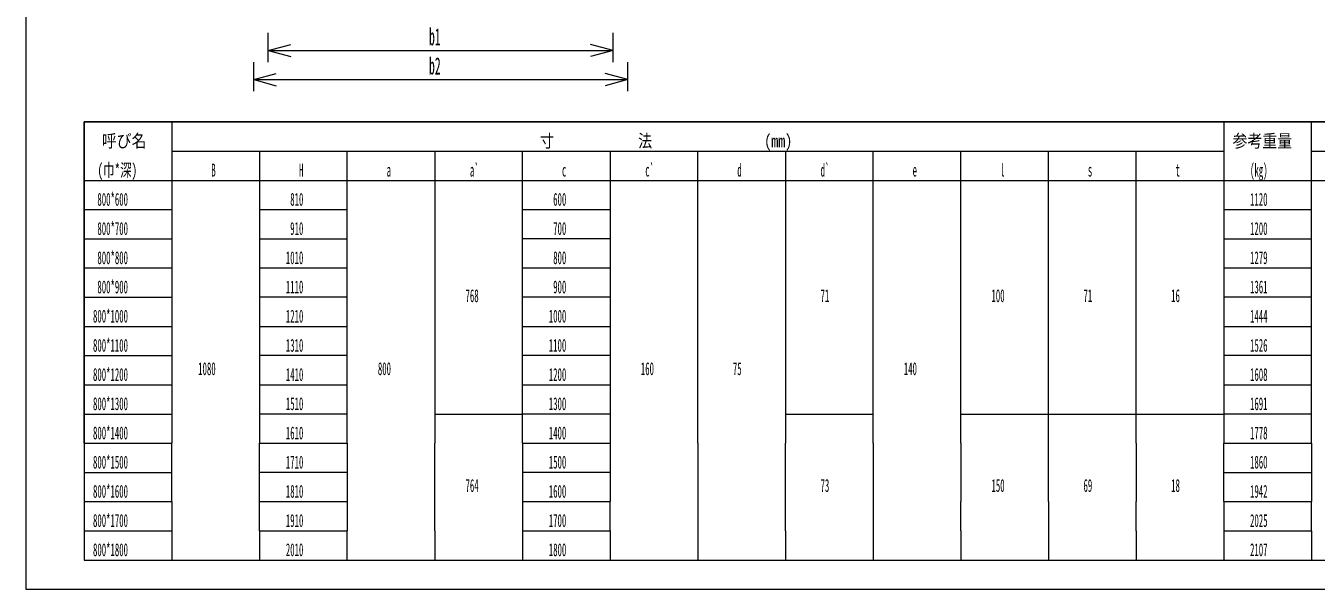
# Model space of a CAD drawing. Units: millimetres on the paper. Extents: x 26 to 772, y 19 to 550.
# Drawn here: x 25.5 to 467.1, y 19 to 211.9 of the extents above; entities that cross this region are included whole.
import ezdxf
from ezdxf.enums import TextEntityAlignment as Align

# ---------------------------------------------------------------- set-up
doc = ezdxf.new("R2010")
doc.units = ezdxf.units.MM
doc.layers.add('1', color=7, linetype='Continuous', lineweight=18)
doc.styles.add('ＭＳ ゴシック', font='')
doc.styles.get('ＭＳ ゴシック').set_extended_font_data('MS Gothic')

msp = doc.modelspace()

# ---------------------------------------------------------------- linework, layer by layer
at = {"layer": '1'}
for p, q in [((25.5, 550), (25.5, 19)), ((108.5, 199.5), (108.5, 209.5)), ((226.5, 199.5), (226.5, 209.5)), ((108.5, 203.5), (116.227, 205.571)), ((108.5, 203.5), (226.5, 203.5)), ((108.5, 203.5), (116.227, 201.429)), ((226.5, 203.5), (218.773, 205.571)), ((226.5, 203.5), (218.773, 201.429)), ((103.5, 189.5), (103.5, 199.5)), ((231.5, 189.5), (231.5, 199.5)), ((103.5, 193.5), (111.227, 195.571)), ((231.5, 193.5), (223.773, 195.571)), ((103.5, 193.5), (231.5, 193.5)), ((103.5, 193.5), (111.227, 191.429)), ((231.5, 193.5), (223.773, 191.429)), ((45.5, 179), (585.5, 179)), ((45.5, 69), (45.5, 179)), ((45.5, 179), (45.5, 29)), ((585.5, 179), (45.5, 179)), ((75.5, 179), (75.5, 69)), ((75.5, 179), (75.5, 69)), ((435.5, 179), (435.5, 69)), ((465.5, 69), (465.5, 179)), ((75.5, 169), (435.5, 169)), ((105.5, 169), (105.5, 69)), ((135.5, 69), (135.5, 169)), ((165.5, 169), (165.5, 69)), ((195.5, 69), (195.5, 169)), ((225.5, 169), (225.5, 69)), ((255.5, 69), (255.5, 169)), ((285.5, 169), (285.5, 69)), ((315.5, 69), (315.5, 169)), ((345.5, 69), (345.5, 169)), ((375.5, 69), (375.5, 169)), ((405.5, 69), (405.5, 169)), ((465.5, 169), (525.5, 169)), ((45.5, 159), (585.5, 159)), ((45.5, 159), (585.5, 159)), ((45.5, 149), (75.5, 149)), ((105.5, 149), (135.5, 149)), ((195.5, 149), (225.5, 149)), ((435.5, 149), (465.5, 149)), ((45.5, 139), (75.5, 139)), ((105.5, 139), (135.5, 139)), ((225.5, 139), (195.5, 139)), ((435.5, 139), (465.5, 139)), ((45.5, 129), (75.5, 129)), ((105.5, 129), (135.5, 129)), ((195.5, 129), (225.5, 129)), ((435.5, 129), (465.5, 129)), ((45.5, 119), (75.5, 119)), ((135.5, 119), (105.5, 119)), ((225.5, 119), (195.5, 119)), ((465.5, 119), (435.5, 119)), ((45.5, 109), (75.5, 109)), ((105.5, 109), (135.5, 109)), ((195.5, 109), (225.5, 109)), ((435.5, 109), (465.5, 109)), ((45.5, 99), (75.5, 99)), ((135.5, 99), (105.5, 99)), ((225.5, 99), (195.5, 99)), ((465.5, 99), (435.5, 99)), ((45.5, 89), (75.5, 89)), ((105.5, 89), (135.5, 89)), ((195.5, 89), (225.5, 89)), ((435.5, 89), (465.5, 89)), ((45.5, 79), (75.5, 79)), ((135.5, 79), (105.5, 79)), ((165.5, 79), (195.5, 79)), ((225.5, 79), (195.5, 79)), ((285.5, 79), (315.5, 79)), ((345.5, 79), (375.5, 79)), ((375.5, 79), (405.5, 79)), ((405.5, 79), (435.5, 79)), ((465.5, 79), (435.5, 79)), ((45.5, 69), (75.5, 69)), ((75.5, 49), (75.5, 69)), ((105.5, 49), (105.5, 69)), ((105.5, 69), (135.5, 69)), ((135.5, 69), (135.5, 49)), ((165.5, 49), (165.5, 69)), ((195.5, 69), (195.5, 49)), ((195.5, 69), (225.5, 69)), ((225.5, 69), (225.5, 49)), ((255.5, 69), (255.5, 49)), ((285.5, 49), (285.5, 69)), ((315.5, 69), (315.5, 49)), ((345.5, 69), (345.5, 49)), ((375.5, 49), (375.5, 69)), ((405.5, 69), (405.5, 49)), ((435.5, 49), (435.5, 69)), ((435.5, 69), (465.5, 69)), ((465.5, 69), (465.5, 49)), ((45.5, 59), (75.5, 59)), ((135.5, 59), (105.5, 59)), ((225.5, 59), (195.5, 59)), ((435.5, 59), (465.5, 59)), ((45.5, 49), (75.5, 49)), ((75.5, 49), (75.5, 39)), ((105.5, 39), (105.5, 49)), ((105.5, 49), (135.5, 49)), ((135.5, 49), (135.5, 39)), ((165.5, 39), (165.5, 49)), ((195.5, 49), (195.5, 39)), ((195.5, 49), (225.5, 49)), ((225.5, 39), (225.5, 49)), ((255.5, 49), (255.5, 39)), ((285.5, 39), (285.5, 49)), ((315.5, 49), (315.5, 39)), ((345.5, 39), (345.5, 49)), ((375.5, 49), (375.5, 39)), ((405.5, 39), (405.5, 49)), ((435.5, 49), (435.5, 39)), ((435.5, 49), (465.5, 49)), ((465.5, 39), (465.5, 49)), ((45.5, 39), (75.5, 39)), ((75.5, 39), (75.5, 29)), ((105.5, 39), (105.5, 29)), ((105.5, 39), (135.5, 39)), ((135.5, 29), (135.5, 39)), ((165.5, 39), (165.5, 29)), ((195.5, 39), (195.5, 29)), ((195.5, 39), (225.5, 39)), ((225.5, 39), (225.5, 29)), ((255.5, 39), (255.5, 29)), ((285.5, 39), (285.5, 29)), ((315.5, 39), (315.5, 29)), ((345.5, 39), (345.5, 29)), ((375.5, 39), (375.5, 29)), ((405.5, 39), (405.5, 29)), ((435.5, 39), (435.5, 29)), ((435.5, 39), (465.5, 39)), ((465.5, 39), (465.5, 29)), ((45.5, 29), (585.5, 29)), ((25.5, 19), (771.5, 19))]:
    msp.add_line(p, q, dxfattribs=at)

# ---------------------------------------------------------------- texts
at = {"layer": '1', "style": 'ＭＳ ゴシック'}
for s, height, width, p in [('b1', 5.865, 0.5, (163.5, 203.5)), ('b2', 5.865, 0.5, (163.5, 193.5)), ('呼び名', 4.399, 0.85, (51.5, 169)), ('寸\u3000\u3000    \u3000\u3000法\u3000        \u3000\u3000\u3000(mm)', 4.399, 0.8, (201.5, 169)), ('参考重量', 4.399, 0.85, (438.5, 169)), ('(巾*深)', 4.399, 0.65, (50, 159)), ('B', 4.399, 0.5, (89, 159)), ('H', 4.399, 0.5, (119, 159)), ('a', 4.399, 0.5, (149, 159)), ('a`', 4.399, 0.5, (177.5, 159)), ('c', 4.399, 0.5, (209, 159)), ('c`', 4.399, 0.5, (237.5, 159)), ('d', 4.399, 0.5, (269, 159)), ('d`', 4.399, 0.5, (297.5, 159)), ('e', 4.399, 0.5, (329, 159)), ('l', 4.399, 0.5, (359, 159)), ('s', 4.399, 0.5, (389, 159)), ('t', 4.399, 0.5, (419, 159)), ('(kg)', 4.399, 0.5, (444.5, 159)), ('800*600', 4.399, 0.5, (50, 149)), ('810', 4.399, 0.5, (116, 149)), ('600', 4.399, 0.5, (206, 149)), ('1120', 4.399, 0.5, (444.5, 149)), ('800*700', 4.399, 0.5, (50, 139)), ('910', 4.399, 0.5, (116, 139)), ('700', 4.399, 0.5, (206, 139)), ('1200', 4.399, 0.5, (444.5, 139)), ('800*800', 4.399, 0.5, (50, 129)), ('1010', 4.399, 0.5, (114.5, 129)), ('800', 4.399, 0.5, (206, 129)), ('1279', 4.399, 0.5, (444.5, 129)), ('800*900', 4.399, 0.5, (50, 119)), ('1110', 4.399, 0.5, (114.5, 119)), ('900', 4.399, 0.5, (206, 119)), ('1361', 4.399, 0.5, (444.5, 119)), ('768', 4.399, 0.5, (176, 116)), ('71', 4.399, 0.5, (297.5, 116)), ('100', 4.399, 0.5, (356, 116)), ('71', 4.399, 0.5, (387.5, 116)), ('16', 4.399, 0.5, (417.5, 116)), ('800*1000', 4.399, 0.5, (48.5, 109)), ('1210', 4.399, 0.5, (114.5, 109)), ('1000', 4.399, 0.5, (204.5, 109)), ('1444', 4.399, 0.5, (444.5, 109)), ('800*1100', 4.399, 0.5, (48.5, 99)), ('1310', 4.399, 0.5, (114.5, 99)), ('1100', 4.399, 0.5, (204.5, 99)), ('1526', 4.399, 0.5, (444.5, 99)), ('800*1200', 4.399, 0.5, (48.5, 89)), ('1080', 4.399, 0.5, (84.5, 91)), ('1410', 4.399, 0.5, (114.5, 89)), ('800', 4.399, 0.5, (146, 91)), ('1200', 4.399, 0.5, (204.5, 89)), ('160', 4.399, 0.5, (236, 91)), ('75', 4.399, 0.5, (267.5, 91)), ('140', 4.399, 0.5, (326, 91)), ('1608', 4.399, 0.5, (444.5, 89)), ('800*1300', 4.399, 0.5, (48.5, 79)), ('1510', 4.399, 0.5, (114.5, 79)), ('1300', 4.399, 0.5, (204.5, 79)), ('1691', 4.399, 0.5, (444.5, 79)), ('800*1400', 4.399, 0.5, (48.5, 69)), ('1610', 4.399, 0.5, (114.5, 69)), ('1400', 4.399, 0.5, (204.5, 69)), ('1778', 4.399, 0.5, (444.5, 69)), ('800*1500', 4.399, 0.5, (48.5, 59)), ('1710', 4.399, 0.5, (114.5, 59)), ('1500', 4.399, 0.5, (204.5, 59)), ('1860', 4.399, 0.5, (444.5, 59)), ('800*1600', 4.399, 0.5, (48.5, 49)), ('1810', 4.399, 0.5, (114.5, 49)), ('764', 4.399, 0.5, (176, 51)), ('1600', 4.399, 0.5, (204.5, 49)), ('73', 4.399, 0.5, (297.5, 51)), ('150', 4.399, 0.5, (356, 51)), ('69', 4.399, 0.5, (387.5, 51)), ('18', 4.399, 0.5, (417.5, 51)), ('1942', 4.399, 0.5, (444.5, 49)), ('800*1700', 4.399, 0.5, (48.5, 39)), ('1910', 4.399, 0.5, (114.5, 39)), ('1700', 4.399, 0.5, (204.5, 39)), ('2025', 4.399, 0.5, (444.5, 39)), ('800*1800', 4.399, 0.5, (48.5, 29)), ('2010', 4.399, 0.5, (114.5, 29)), ('1800', 4.399, 0.5, (204.5, 29)), ('2107', 4.399, 0.5, (444.5, 29))]:
    msp.add_text(s, height=height, dxfattribs=dict(at, width=width)).set_placement(p, align=Align.BOTTOM_LEFT)

doc.saveas('drawing.dxf')
